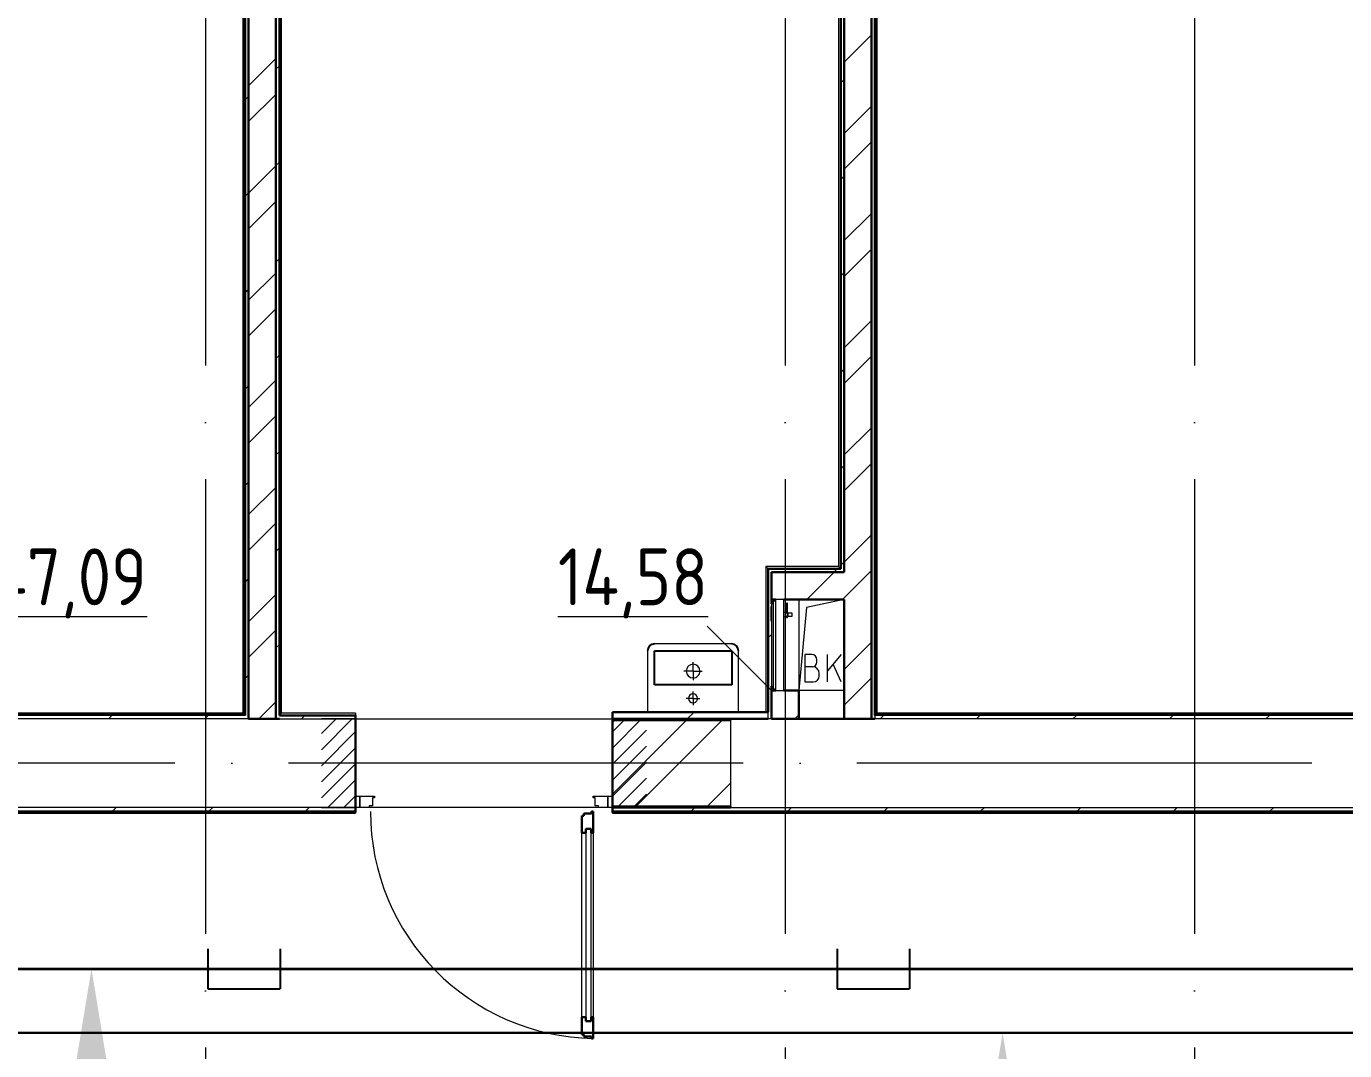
# Model space of a CAD drawing. Header units: millimetres. Extents: x -259793 to 503324, y -44556 to 93494.
# Drawn here: x 132399 to 138197, y -12900 to -8395 of the extents above; entities that cross this region are included whole.
import ezdxf
from ezdxf import colors
from ezdxf.entities.mleader import LeaderData, LeaderLine
from ezdxf.math import Vec2, Vec3

# ---------------------------------------------------------------- set-up
doc = ezdxf.new("R2010")
doc.units = ezdxf.units.MM
doc.linetypes.add('ADSK_Линия сетки', pattern=[25, 20, -2.5, 0, -2.5])
doc.linetypes.add('ADSK_Штриховая_ш2 п1_5', pattern=[4.5, 3, -1.5])
doc.layers.add('PDF _06 ТВ кабель эфирный', color=5, linetype='Continuous')
doc.layers.add('Узлы', color=7, linetype='Continuous')
for name, color, linetype, lineweight in [('RC-Выноски', 7, 'Continuous', 0), ('RC-Линии_связи-Адресные', 5, 'Continuous', 30), ('Двери', 252, 'Continuous', 9), ('Марки помещений', 252, 'Continuous', 20), ('Оборудование', 8, 'Continuous', 18), ('Ограждение', 252, 'Continuous', 9), ('Оси', 252, 'Continuous', 9), ('Перекрытие', 252, 'Continuous', 18), ('Стены внутренние', 7, 'Continuous', 18), ('Стены наружные', 7, 'Continuous', 18), ('Стены штриховка', 7, 'Continuous', 9)]:
    doc.layers.add(name, color=color, linetype=linetype, lineweight=lineweight)
doc.layers.add('Двери открывание', color=7, linetype='Continuous', lineweight=9, true_color=0xc0c0c0)
doc.styles.add('GOST Common_2', font='', dxfattribs={"width": 0.9, "height": 250})
doc.styles.add('Mipgost_5', font='', dxfattribs={"height": 250})
doc.styles.get('GOST Common_2').set_extended_font_data('GOST type B')
doc.styles.get('Mipgost_5').set_extended_font_data('Mipgost')

# ---------------------------------------------------------------- blocks, each defined once
blk = doc.blocks.new('2 этаж')
at = {"layer": 'Двери', "lineweight": 18, "true_color": 0x636466}
h = blk.add_hatch(dxfattribs=at)
h.set_pattern_fill('FP_2', color=251, angle=180, style=0, pattern_type=2)
h.set_pattern_definition([(225, (134526.006, -10039.253), (35.3553, -35.3553), [])])
h.paths.add_polyline_path([(134966, -10234.3), (135116, -10234.3), (135116, -9844.3), (134966, -9844.3), (134966, -10056.3)])
h.paths.add_polyline_path([(133836, -10234.3), (133836, -9844.3), (133686, -9844.3), (133686, -10234.3)])
at = {"color": 251, "lineweight": 18, "true_color": 0x636466}
for p, q in [((135986, -9319.3), (135820.4, -9354.7)), ((135820.4, -9354.7), (135786, -9719.3)), ((135842.8, -9561.5), (135812.8, -9561.5)), ((135812.8, -9561.5), (135812.8, -9681.5)), ((135972.8, -9561.5), (135912.8, -9633)), ((135912.8, -9681.5), (135912.8, -9561.5)), ((135846.1, -9614.8), (135812.8, -9614.8)), ((135866.1, -9594.8), (135866.1, -9584.8)), ((135972.8, -9681.5), (135936.8, -9604.3)), ((135812.8, -9681.5), (135849.5, -9681.5)), ((135876.1, -9654.8), (135876.1, -9644.8)), ((135986, -9719.3), (135786, -9719.3))]:
    blk.add_line(p, q, dxfattribs=at)
for centre, radius, start, end in [((135842.8, -9584.8), 23.3, 0, 90), ((135846.1, -9594.8), 20, 270, 0), ((135846.1, -9644.8), 30, 0, 90), ((135849.5, -9654.8), 26.7, 270, 0)]:
    blk.add_arc(centre, radius, start, end, dxfattribs=at)
at = {"layer": 'Двери', "color": 251, "linetype": 'ADSK_Штриховая_ш2 п1_5', "true_color": 0x636466}
for p, q in [((133836, -9844.3), (133686, -9844.3)), ((133836, -10234.3), (133836, -9844.3)), ((135116, -9844.3), (134966, -9844.3)), ((134966, -9844.3), (134966, -10234.3)), ((133686, -10234.3), (133836, -10234.3)), ((134966, -10234.3), (135116, -10234.3))]:
    blk.add_line(p, q, dxfattribs=at)
at = {"layer": 'Двери', "color": 251, "true_color": 0x636466}
for p, q in [((133836, -10184.3), (133856, -10184.3)), ((133836, -10234.3), (133836, -10184.3)), ((133856, -10184.3), (133856, -10234.3)), ((133856, -10184.3), (133920, -10184.3)), ((133856, -10234.3), (133856, -10184.3)), ((133911, -10192.3), (133911, -10226.3)), ((133920, -10192.3), (133911, -10192.3)), ((133920, -10184.3), (133920, -10192.3)), ((134882, -10184.3), (134946, -10184.3)), ((134882, -10192.3), (134882, -10184.3)), ((134891, -10192.3), (134882, -10192.3)), ((134891, -10226.3), (134891, -10192.3)), ((134946, -10184.3), (134966, -10184.3)), ((134946, -10234.3), (134946, -10184.3)), ((134946, -10184.3), (134946, -10234.3)), ((134966, -10184.3), (134966, -10234.3)), ((133856, -10234.3), (133836, -10234.3)), ((133897, -10234.3), (133856, -10234.3)), ((133897, -10226.3), (133897, -10234.3)), ((133911, -10226.3), (133897, -10226.3)), ((134905, -10226.3), (134891, -10226.3)), ((134905, -10234.3), (134905, -10226.3)), ((134946, -10234.3), (134905, -10234.3)), ((134966, -10234.3), (134946, -10234.3)), ((134832, -11156.3), (134832, -10346.3)), ((134849, -10328.3), (134849, -11174.3)), ((134873, -10328.3), (134849, -10328.3)), ((134873, -11174.3), (134873, -10328.3)), ((134882, -10346.3), (134882, -11156.3)), ((134849, -11174.3), (134873, -11174.3))]:
    blk.add_line(p, q, dxfattribs=at)
at = {"layer": 'Двери', "color": 251, "lineweight": 30, "true_color": 0x636466}
for p, q in [((134840, -10270.3), (134840, -10261.3)), ((134840, -10261.3), (134874, -10261.3)), ((134874, -10252.3), (134882, -10252.3)), ((134874, -10261.3), (134874, -10252.3)), ((134882, -10252.3), (134882, -10346.3)), ((134832, -10270.3), (134840, -10270.3)), ((134832, -10346.3), (134832, -10270.3)), ((134832, -10346.3), (134849, -10346.3)), ((134849, -10346.3), (134849, -10328.3)), ((134849, -10328.3), (134873, -10328.3)), ((134873, -10328.3), (134873, -10346.3)), ((134873, -10346.3), (134882, -10346.3)), ((134832, -11232.3), (134832, -11156.3)), ((134832, -11156.3), (134849, -11156.3)), ((134849, -11156.3), (134849, -11174.3)), ((134849, -11174.3), (134873, -11174.3)), ((134873, -11156.3), (134882, -11156.3)), ((134873, -11174.3), (134873, -11156.3)), ((134882, -11156.3), (134882, -11250.3)), ((134840, -11232.3), (134832, -11232.3)), ((134840, -11241.3), (134840, -11232.3)), ((134874, -11241.3), (134840, -11241.3)), ((134874, -11250.3), (134874, -11241.3)), ((134882, -11250.3), (134874, -11250.3))]:
    blk.add_line(p, q, dxfattribs=at)
at = {"layer": 'Двери открывание', "color": 251, "true_color": 0x636466}
blk.add_arc((134900, -10252.3), 998, 180, 268.96655, dxfattribs=at)
at = {"layer": 'Оборудование', "color": 251, "true_color": 0x636466}
for p, q in [((135673, -9327.2), (135673, -9711.3)), ((135683.7, -9326.3), (135674, -9326.3)), ((135683.7, -9320.2), (135683.7, -9718.3)), ((135721, -9319.3), (135684.6, -9319.3)), ((135721, -9719.3), (135721, -9319.3)), ((135736.4, -9335.1), (135731.4, -9335.1)), ((135731.4, -9335.1), (135731.4, -9380.9)), ((135736.4, -9380.9), (135736.4, -9335.1)), ((135666, -9347.3), (135664, -9347.3)), ((135664, -9347.3), (135664, -9351.3)), ((135664, -9411.8), (135664, -9351.3)), ((135671.5, -9338.3), (135666, -9338.3)), ((135666, -9338.3), (135666, -9700.3)), ((135736.9, -9376.1), (135721, -9376.1)), ((135731.4, -9390.6), (135731.4, -9398.8)), ((135736.4, -9398.8), (135736.4, -9390.6)), ((135736.9, -9395.4), (135736.9, -9376.1)), ((135738.9, -9379.6), (135736.9, -9377.7)), ((135736.9, -9393.8), (135738.9, -9391.9)), ((135756.3, -9379.6), (135738.9, -9379.6)), ((135738.9, -9391.9), (135738.9, -9379.6)), ((135738.9, -9391.9), (135756.3, -9391.9)), ((135756.3, -9391.9), (135756.3, -9379.6)), ((135666, -9719.3), (135383.2, -9436.4)), ((135664, -9411.8), (135664, -9415.8)), ((135664, -9415.8), (135666, -9415.8)), ((135721, -9395.4), (135736.9, -9395.4)), ((135731.4, -9398.8), (135736.4, -9398.8)), ((135666, -9700.3), (135671.5, -9700.3)), ((135674, -9712.3), (135683.7, -9712.3)), ((135684.6, -9719.3), (135721, -9719.3))]:
    blk.add_line(p, q, dxfattribs=at)
for points, knots in [([(135674, -9326.3), (135673.9, -9326.3), (135673.7, -9326.3), (135673.5, -9326.4), (135673.3, -9326.5), (135673.2, -9326.6), (135673.1, -9326.7), (135673.1, -9326.8), (135673, -9327), (135673, -9327.1), (135673, -9327.2)], [0, 0, 0, 0, 0.166667, 0.333333, 0.458333, 0.583333, 0.666667, 0.75, 0.833333, 1, 1, 1, 1]), ([(135684.6, -9319.3), (135684.5, -9319.3), (135684.4, -9319.3), (135684.2, -9319.4), (135684, -9319.5), (135683.9, -9319.6), (135683.8, -9319.8), (135683.7, -9319.9), (135683.7, -9320.1), (135683.7, -9320.2)], [0, 0, 0, 0, 0.166667, 0.333333, 0.458333, 0.583333, 0.708333, 0.833333, 1, 1, 1, 1]), ([(135673, -9336.7), (135673, -9336.9), (135673, -9337.1), (135672.9, -9337.3), (135672.8, -9337.5), (135672.7, -9337.7), (135672.6, -9337.8), (135672.4, -9337.9), (135672.2, -9338.1), (135672.1, -9338.1), (135671.8, -9338.2), (135671.6, -9338.3), (135671.5, -9338.3)], [0, 0, 0, 0, 0.166667, 0.25, 0.333333, 0.416667, 0.5, 0.583333, 0.666667, 0.75, 0.833333, 1, 1, 1, 1]), ([(135671.5, -9700.3), (135671.6, -9700.3), (135671.8, -9700.3), (135672.1, -9700.4), (135672.2, -9700.5), (135672.4, -9700.6), (135672.6, -9700.7), (135672.7, -9700.9), (135672.8, -9701), (135672.9, -9701.2), (135673, -9701.5), (135673, -9701.7), (135673, -9701.8)], [-1, -1, -1, -1, -0.833333, -0.75, -0.666667, -0.583333, -0.5, -0.416667, -0.333333, -0.25, -0.166667, 0, 0, 0, 0]), ([(135673, -9711.3), (135673, -9711.4), (135673, -9711.5), (135673.1, -9711.7), (135673.1, -9711.8), (135673.2, -9711.9), (135673.3, -9712), (135673.5, -9712.1), (135673.7, -9712.2), (135673.9, -9712.3), (135674, -9712.3)], [-1, -1, -1, -1, -0.833333, -0.75, -0.666667, -0.583333, -0.458333, -0.333333, -0.166667, 0, 0, 0, 0]), ([(135683.7, -9718.3), (135683.7, -9718.4), (135683.7, -9718.5), (135683.8, -9718.7), (135683.9, -9718.9), (135684, -9719), (135684.2, -9719.1), (135684.4, -9719.2), (135684.5, -9719.3), (135684.6, -9719.3)], [-1, -1, -1, -1, -0.833333, -0.75, -0.583333, -0.458333, -0.333333, -0.166667, 0, 0, 0, 0])]:
    blk.add_open_spline(points, degree=3, knots=knots, dxfattribs=at)
at = {"layer": 'Ограждение', "color": 251, "true_color": 0x636466}
for p, q in [((133341.3, -4039.3), (133341.3, -9819.3)), ((133511.3, -9819.3), (133511.3, -4039.3)), ((135961, -4039.3), (135961, -9174.3)), ((136131, -9819.3), (136131, -4039.3)), ((135961, -9174.3), (135641, -9174.3)), ((135641, -9174.3), (135651, -9184.3)), ((135641, -9174.3), (135641, -9814.3)), ((135961, -9174.3), (135971, -9184.3)), ((133341.3, -9819.3), (127581, -9819.3)), ((133341.3, -9819.3), (133346.3, -9824.3)), ((133501.3, -9829.3), (133511.3, -9819.3)), ((133836, -9819.3), (133511.3, -9819.3)), ((133836, -9819.3), (133836, -9829.3)), ((136126, -9824.3), (136131, -9819.3)), ((141671, -9819.3), (136131, -9819.3)), ((127591, -10259.3), (133836, -10259.3)), ((133836, -10254.3), (133836, -10259.3)), ((134966, -10259.3), (134966, -10254.3)), ((134966, -10259.3), (139971, -10259.3))]:
    blk.add_line(p, q, dxfattribs=at)
at = {"layer": 'Оси', "color": 251, "linetype": 'ADSK_Линия сетки', "ltscale": 100, "true_color": 0x636466}
for p, q in [((133176, 33711.4), (133176, -32265.4)), ((135726, 33711.4), (135726, -32265.4)), ((137526, 33711.4), (137526, -32265.4)), ((170543.3, -10039.3), (93565.9, -10039.3))]:
    blk.add_line(p, q, dxfattribs=at)
at = {"layer": 'Перекрытие', "color": 251, "ltscale": 100, "true_color": 0x636466}
for p, q in [((135986, -9719.3), (135786, -9719.3)), ((134966, -9849.3), (134966, -9844.3))]:
    blk.add_line(p, q, dxfattribs=at)
at = {"layer": 'Стены внутренние', "color": 251, "true_color": 0x636466}
for p, q in [((133366.3, -9844.3), (130071, -9844.3)), ((133501.3, -9844.3), (134966, -9844.3)), ((135486, -9849.3), (135486, -10229.3)), ((135666, -9844.3), (135651, -9844.3)), ((143481, -9844.3), (136121, -9844.3)), ((134905, -10234.3), (133897, -10234.3)), ((135402.1, -10234.3), (134966, -10234.3)), ((135486, -10234.3), (139961, -10234.3))]:
    blk.add_line(p, q, dxfattribs=at)
at = {"layer": 'Стены внутренние', "color": 251, "lineweight": 30, "true_color": 0x636466}
for p, q in [((133836, -10234.3), (133836, -9844.3)), ((135486, -9844.3), (135486, -9849.3)), ((135986, -9844.3), (135786, -9844.3)), ((135486, -10229.3), (135486, -10234.3))]:
    blk.add_line(p, q, dxfattribs=at)
at = {"layer": 'Стены наружные', "color": 251, "lineweight": 30, "true_color": 0x636466}
for p, q in [((133346.3, -4024.3), (133346.3, -9824.3)), ((133351.3, -4019.3), (133351.3, -9829.3)), ((133366.3, -4014.3), (133366.3, -9844.3)), ((133486.3, -9844.3), (133486.3, -4014.3)), ((133501.3, -9829.3), (133501.3, -4019.3)), ((135971, -4019.3), (135971, -9184.3)), ((135986, -4014.3), (135986, -9199.3)), ((136106, -4014.3), (136106, -9844.3)), ((136121, -9829.3), (136121, -4019.3)), ((136126, -9824.3), (136126, -4024.3)), ((135651, -9184.3), (135651, -9814.3)), ((135971, -9184.3), (135651, -9184.3)), ((135986, -9199.3), (135666, -9199.3)), ((135666, -9338.3), (135666, -9199.3)), ((135666, -9319.3), (135684.4, -9319.3)), ((135721, -9319.3), (135986, -9319.3)), ((135986, -9319.3), (135986, -9844.3)), ((135666, -9844.3), (135666, -9700.3)), ((135684.4, -9719.3), (135666, -9719.3)), ((135786, -9719.3), (135721, -9719.3)), ((135786, -9844.3), (135786, -9719.3)), ((133346.3, -9824.3), (127581, -9824.3)), ((133366.3, -9844.3), (133501.3, -9844.3)), ((133836, -9829.3), (133501.3, -9829.3)), ((133836, -9844.3), (133836, -9829.3)), ((135651, -9814.3), (134966, -9814.3)), ((134966, -9814.3), (134966, -9844.3)), ((134966, -9844.3), (135651, -9844.3)), ((135486, -9849.3), (134966, -9849.3)), ((134966, -9849.3), (134966, -10229.3)), ((135666, -9844.3), (135786, -9844.3)), ((135986, -9844.3), (136121, -9844.3)), ((141671, -9824.3), (136126, -9824.3)), ((127581, -10254.3), (133836, -10254.3)), ((133836, -10254.3), (133836, -10234.3)), ((134966, -10229.3), (135486, -10229.3)), ((135486, -10234.3), (134966, -10234.3)), ((134966, -10234.3), (134966, -10254.3)), ((134966, -10254.3), (139946, -10254.3))]:
    blk.add_line(p, q, dxfattribs=at)
at = {"layer": 'Стены наружные', "color": 251, "linetype": 'Continuous', "lineweight": 9, "true_color": 0x636466}
for p, q in [((133346.3, -6843.3), (133351.3, -6838.3)), ((135986, -6954.8), (136106, -6834.8)), ((136121, -6826.4), (136126, -6821.4)), ((136121, -6897.1), (136126, -6892.1)), ((133346.3, -6914.1), (133351.3, -6909.1)), ((133366.3, -7060), (133486.3, -6940)), ((133346.3, -6984.8), (133351.3, -6979.8)), ((133486.3, -6986.2), (133501.3, -6971.2)), ((136121, -6967.8), (136126, -6962.8)), ((133346.3, -7055.5), (133351.3, -7050.5)), ((135971, -7047.1), (135986, -7032.1)), ((136121, -7038.5), (136126, -7033.5)), ((133346.3, -7126.2), (133351.3, -7121.2)), ((133351.3, -7121.2), (133366.3, -7106.2)), ((133366.3, -7217.2), (133486.3, -7097.2)), ((136121, -7109.2), (136126, -7104.2)), ((135986, -7269.2), (136106, -7149.2)), ((136121, -7179.9), (136126, -7174.9)), ((133346.3, -7196.9), (133351.3, -7191.9)), ((136121, -7250.7), (136126, -7245.7)), ((133346.3, -7267.6), (133351.3, -7262.6)), ((133346.3, -7338.3), (133351.3, -7333.3)), ((135986, -7426.3), (136106, -7306.3)), ((136121, -7321.4), (136126, -7316.4)), ((133346.3, -7409), (133351.3, -7404)), ((133366.3, -7531.5), (133486.3, -7411.5)), ((133486.3, -7410.4), (133501.3, -7395.4)), ((136121, -7392.1), (136126, -7387.1)), ((133346.3, -7479.7), (133351.3, -7474.7)), ((135971, -7471.4), (135986, -7456.4)), ((136121, -7462.8), (136126, -7457.8)), ((133351.3, -7545.4), (133366.3, -7530.4)), ((136121, -7533.5), (136126, -7528.5)), ((133346.3, -7550.4), (133351.3, -7545.4)), ((133366.3, -7688.7), (133486.3, -7568.7)), ((133346.3, -7621.2), (133351.3, -7616.2)), ((135986, -7740.6), (136106, -7620.6)), ((136121, -7604.2), (136126, -7599.2)), ((133346.3, -7691.9), (133351.3, -7686.9)), ((136121, -7674.9), (136126, -7669.9)), ((133346.3, -7762.6), (133351.3, -7757.6)), ((136121, -7745.6), (136126, -7740.6)), ((133486.3, -7834.7), (133501.3, -7819.7)), ((135986, -7897.8), (136106, -7777.8)), ((136121, -7816.3), (136126, -7811.3)), ((133346.3, -7833.3), (133351.3, -7828.3)), ((133366.3, -8003), (133486.3, -7883)), ((135971, -7895.6), (135986, -7880.6)), ((136121, -7887.1), (136126, -7882.1)), ((133346.3, -7904), (133351.3, -7899)), ((133346.3, -7974.7), (133351.3, -7969.7)), ((133351.3, -7969.7), (133366.3, -7954.7)), ((136121, -7957.8), (136126, -7952.8)), ((133346.3, -8045.4), (133351.3, -8040.4)), ((133366.3, -8160.1), (133486.3, -8040.1)), ((136121, -8028.5), (136126, -8023.5)), ((133346.3, -8116.1), (133351.3, -8111.1)), ((135986, -8212.1), (136106, -8092.1)), ((136121, -8099.2), (136126, -8094.2)), ((136121, -8169.9), (136126, -8164.9)), ((133346.3, -8186.8), (133351.3, -8181.8)), ((133346.3, -8257.6), (133351.3, -8252.6)), ((133486.3, -8259), (133501.3, -8244)), ((135986, -8369.2), (136106, -8249.2)), ((136121, -8240.6), (136126, -8235.6)), ((133346.3, -8328.3), (133351.3, -8323.3)), ((135971, -8319.9), (135986, -8304.9)), ((136121, -8311.3), (136126, -8306.3)), ((133346.3, -8399), (133351.3, -8394)), ((133351.3, -8394), (133366.3, -8379)), ((133366.3, -8474.4), (133486.3, -8354.4)), ((136121, -8382), (136126, -8377)), ((133346.3, -8469.7), (133351.3, -8464.7)), ((136121, -8452.7), (136126, -8447.7)), ((133366.3, -8631.6), (133486.3, -8511.6)), ((136121, -8523.4), (136126, -8518.4)), ((133346.3, -8540.4), (133351.3, -8535.4)), ((135986, -8683.5), (136106, -8563.5)), ((133346.3, -8611.1), (133351.3, -8606.1)), ((136121, -8594.2), (136126, -8589.2)), ((133346.3, -8681.8), (133351.3, -8676.8)), ((133486.3, -8683.2), (133501.3, -8668.2)), ((136121, -8664.9), (136126, -8659.9)), ((133346.3, -8752.5), (133351.3, -8747.5)), ((135971, -8744.2), (135986, -8729.2)), ((135986, -8840.7), (136106, -8720.7)), ((136121, -8735.6), (136126, -8730.6)), ((133351.3, -8818.2), (133366.3, -8803.2)), ((136121, -8806.3), (136126, -8801.3)), ((133346.3, -8823.2), (133351.3, -8818.2)), ((133366.3, -8945.9), (133486.3, -8825.9)), ((133346.3, -8893.9), (133351.3, -8888.9)), ((136121, -8877), (136126, -8872)), ((133346.3, -8964.7), (133351.3, -8959.7)), ((133366.3, -9103.1), (133486.3, -8983.1)), ((136121, -8947.7), (136126, -8942.7)), ((133346.3, -9035.4), (133351.3, -9030.4)), ((135986, -9155), (136106, -9035)), ((136121, -9018.4), (136126, -9013.4)), ((133346.3, -9106.1), (133351.3, -9101.1)), ((133486.3, -9107.5), (133501.3, -9092.5)), ((136121, -9089.1), (136126, -9084.1)), ((135971, -9168.4), (135986, -9153.4)), ((136121, -9159.8), (136126, -9154.8)), ((133346.3, -9176.8), (133351.3, -9171.8)), ((135821.8, -9319.3), (135941.8, -9199.3)), ((135940.2, -9199.3), (135955.2, -9184.3)), ((135986, -9312.2), (136106, -9192.2)), ((133346.3, -9247.5), (133351.3, -9242.5)), ((133351.3, -9242.5), (133366.3, -9227.5)), ((136121, -9230.6), (136126, -9225.6)), ((133346.3, -9318.2), (133351.3, -9313.2)), ((133366.3, -9417.4), (133486.3, -9297.4)), ((135978.9, -9319.3), (135986, -9312.2)), ((136121, -9301.3), (136126, -9296.3)), ((133346.3, -9388.9), (133351.3, -9383.9)), ((136121, -9372), (136126, -9367)), ((136121, -9442.7), (136126, -9437.7)), ((133346.3, -9459.6), (133351.3, -9454.6)), ((133366.3, -9574.5), (133486.3, -9454.5)), ((135651, -9488.4), (135666, -9473.4)), ((135986, -9626.5), (136106, -9506.5)), ((136121, -9513.4), (136126, -9508.4)), ((133346.3, -9530.3), (133351.3, -9525.3)), ((133486.3, -9531.8), (133501.3, -9516.8)), ((133346.3, -9601.1), (133351.3, -9596.1)), ((136121, -9584.1), (136126, -9579.1)), ((133346.3, -9671.8), (133351.3, -9666.8)), ((133351.3, -9666.8), (133366.3, -9651.8)), ((135986, -9783.6), (136106, -9663.6)), ((136121, -9654.8), (136126, -9649.8)), ((133346.3, -9742.5), (133351.3, -9737.5)), ((136121, -9725.5), (136126, -9720.5)), ((133410.9, -9844.3), (133486.3, -9768.8)), ((136121, -9796.2), (136126, -9791.2)), ((132411, -9829.3), (132416, -9824.3)), ((132481.7, -9829.3), (132486.7, -9824.3)), ((132552.5, -9829.3), (132557.5, -9824.3)), ((132623.2, -9829.3), (132628.2, -9824.3)), ((132693.9, -9829.3), (132698.9, -9824.3)), ((132749.6, -9844.3), (132764.6, -9829.3)), ((132764.6, -9829.3), (132769.6, -9824.3)), ((132835.3, -9829.3), (132840.3, -9824.3)), ((132906, -9829.3), (132911, -9824.3)), ((132976.7, -9829.3), (132981.7, -9824.3)), ((133047.4, -9829.3), (133052.4, -9824.3)), ((133118.1, -9829.3), (133123.1, -9824.3)), ((133173.9, -9844.3), (133188.9, -9829.3)), ((133188.9, -9829.3), (133193.9, -9824.3)), ((133259.6, -9829.3), (133264.6, -9824.3)), ((133330.3, -9829.3), (133335.3, -9824.3)), ((133346.3, -9813.2), (133351.3, -9808.2)), ((133598.1, -9844.3), (133613.1, -9829.3)), ((134966, -10175), (135291.8, -9849.3)), ((134966, -9860.7), (134977.5, -9849.3)), ((135068.9, -10229.3), (135448.9, -9849.3)), ((135295.2, -9844.3), (135325.2, -9814.3)), ((135768.2, -9844.3), (135786, -9826.5)), ((136143.7, -9844.3), (136158.7, -9829.3)), ((136158.7, -9829.3), (136163.7, -9824.3)), ((136229.4, -9829.3), (136234.4, -9824.3)), ((136300.1, -9829.3), (136305.1, -9824.3)), ((136370.8, -9829.3), (136375.8, -9824.3)), ((136441.5, -9829.3), (136446.5, -9824.3)), ((136512.3, -9829.3), (136517.3, -9824.3)), ((136568, -9844.3), (136583, -9829.3)), ((136583, -9829.3), (136588, -9824.3)), ((136653.7, -9829.3), (136658.7, -9824.3)), ((136724.4, -9829.3), (136729.4, -9824.3)), ((136795.1, -9829.3), (136800.1, -9824.3)), ((136865.8, -9829.3), (136870.8, -9824.3)), ((136936.5, -9829.3), (136941.5, -9824.3)), ((136992.2, -9844.3), (137007.2, -9829.3)), ((137007.2, -9829.3), (137012.2, -9824.3)), ((137077.9, -9829.3), (137082.9, -9824.3)), ((137148.7, -9829.3), (137153.7, -9824.3)), ((137219.4, -9829.3), (137224.4, -9824.3)), ((137290.1, -9829.3), (137295.1, -9824.3)), ((137360.8, -9829.3), (137365.8, -9824.3)), ((137416.5, -9844.3), (137431.5, -9829.3)), ((137431.5, -9829.3), (137436.5, -9824.3)), ((137502.2, -9829.3), (137507.2, -9824.3)), ((137572.9, -9829.3), (137577.9, -9824.3)), ((137643.6, -9829.3), (137648.6, -9824.3)), ((137714.3, -9829.3), (137719.3, -9824.3)), ((137785, -9829.3), (137790, -9824.3)), ((137840.8, -9844.3), (137855.8, -9829.3)), ((137855.8, -9829.3), (137860.8, -9824.3)), ((137926.5, -9829.3), (137931.5, -9824.3)), ((137997.2, -9829.3), (138002.2, -9824.3)), ((138067.9, -9829.3), (138072.9, -9824.3)), ((138138.6, -9829.3), (138143.6, -9824.3)), ((135383.2, -10229.3), (135486, -10126.5)), ((132410.3, -10254.3), (132415.3, -10249.3)), ((132481, -10254.3), (132486, -10249.3)), ((132551.7, -10254.3), (132556.7, -10249.3)), ((132622.4, -10254.3), (132627.4, -10249.3)), ((132693.1, -10254.3), (132698.1, -10249.3)), ((132763.9, -10254.3), (132768.9, -10249.3)), ((132768.9, -10249.3), (132783.9, -10234.3)), ((132834.6, -10254.3), (132839.6, -10249.3)), ((132905.3, -10254.3), (132910.3, -10249.3)), ((132976, -10254.3), (132981, -10249.3)), ((133046.7, -10254.3), (133051.7, -10249.3)), ((133117.4, -10254.3), (133122.4, -10249.3)), ((133188.1, -10254.3), (133193.1, -10249.3)), ((133193.1, -10249.3), (133208.1, -10234.3)), ((133258.8, -10254.3), (133263.8, -10249.3)), ((133329.5, -10254.3), (133334.5, -10249.3)), ((133400.2, -10254.3), (133405.2, -10249.3)), ((133471, -10254.3), (133476, -10249.3)), ((133541.7, -10254.3), (133546.7, -10249.3)), ((133612.4, -10254.3), (133617.4, -10249.3)), ((133617.4, -10249.3), (133632.4, -10234.3)), ((133683.1, -10254.3), (133688.1, -10249.3)), ((133753.8, -10254.3), (133758.8, -10249.3)), ((133824.5, -10254.3), (133829.5, -10249.3)), ((135026.6, -10254.3), (135031.6, -10249.3)), ((135097.3, -10254.3), (135102.3, -10249.3)), ((135168, -10254.3), (135173, -10249.3)), ((135238.7, -10254.3), (135243.7, -10249.3)), ((135309.4, -10254.3), (135314.4, -10249.3)), ((135314.4, -10249.3), (135329.4, -10234.3)), ((135380.1, -10254.3), (135385.1, -10249.3)), ((135450.9, -10254.3), (135455.9, -10249.3)), ((135521.6, -10254.3), (135526.6, -10249.3)), ((135592.3, -10254.3), (135597.3, -10249.3)), ((135663, -10254.3), (135668, -10249.3)), ((135733.7, -10254.3), (135738.7, -10249.3)), ((135738.7, -10249.3), (135753.7, -10234.3)), ((135804.4, -10254.3), (135809.4, -10249.3)), ((135875.1, -10254.3), (135880.1, -10249.3)), ((135945.8, -10254.3), (135950.8, -10249.3)), ((136016.5, -10254.3), (136021.5, -10249.3)), ((136087.3, -10254.3), (136092.3, -10249.3)), ((136158, -10254.3), (136163, -10249.3)), ((136163, -10249.3), (136178, -10234.3)), ((136228.7, -10254.3), (136233.7, -10249.3)), ((136299.4, -10254.3), (136304.4, -10249.3)), ((136370.1, -10254.3), (136375.1, -10249.3)), ((136440.8, -10254.3), (136445.8, -10249.3)), ((136511.5, -10254.3), (136516.5, -10249.3)), ((136582.2, -10254.3), (136587.2, -10249.3)), ((136587.2, -10249.3), (136602.2, -10234.3)), ((136652.9, -10254.3), (136657.9, -10249.3)), ((136723.7, -10254.3), (136728.7, -10249.3)), ((136794.4, -10254.3), (136799.4, -10249.3)), ((136865.1, -10254.3), (136870.1, -10249.3)), ((136935.8, -10254.3), (136940.8, -10249.3)), ((137006.5, -10254.3), (137011.5, -10249.3)), ((137011.5, -10249.3), (137026.5, -10234.3)), ((137077.2, -10254.3), (137082.2, -10249.3)), ((137147.9, -10254.3), (137152.9, -10249.3)), ((137218.6, -10254.3), (137223.6, -10249.3)), ((137289.3, -10254.3), (137294.3, -10249.3)), ((137360, -10254.3), (137365, -10249.3)), ((137430.8, -10254.3), (137435.8, -10249.3)), ((137435.8, -10249.3), (137450.8, -10234.3)), ((137501.5, -10254.3), (137506.5, -10249.3)), ((137572.2, -10254.3), (137577.2, -10249.3)), ((137642.9, -10254.3), (137647.9, -10249.3)), ((137713.6, -10254.3), (137718.6, -10249.3)), ((137784.3, -10254.3), (137789.3, -10249.3)), ((137855, -10254.3), (137860, -10249.3)), ((137860, -10249.3), (137875, -10234.3)), ((137925.7, -10254.3), (137930.7, -10249.3)), ((137996.4, -10254.3), (138001.4, -10249.3)), ((138067.2, -10254.3), (138072.2, -10249.3)), ((138137.9, -10254.3), (138142.9, -10249.3))]:
    blk.add_line(p, q, dxfattribs=at)
at = {"layer": 'Стены наружные', "color": 251, "true_color": 0x636466}
for p, q in [((135786, -9319.3), (135786, -9719.3)), ((133836, -10234.3), (130071, -10234.3))]:
    blk.add_line(p, q, dxfattribs=at)
at = {"layer": 'Стены штриховка', "color": 251, "true_color": 0x636466}
for p, q in [((133351.3, -9829.3), (127581, -9829.3)), ((135651, -9844.3), (135651, -9814.3)), ((141671, -9829.3), (136121, -9829.3)), ((136121, -9829.3), (136121, -9844.3)), ((127581, -10249.3), (133836, -10249.3)), ((134966, -10249.3), (139946, -10249.3))]:
    blk.add_line(p, q, dxfattribs=at)
at = {"layer": 'Узлы', "color": 251, "lineweight": 9, "true_color": 0x636466}
for p, q in [((135121, -9544.3), (135121, -9814.3)), ((135321, -9514.3), (135151, -9514.3)), ((135491, -9514.3), (135321, -9514.3)), ((135521, -9814.3), (135521, -9544.3)), ((135321, -9634.3), (135321, -9594.3)), ((135321, -9634.3), (135281, -9634.3)), ((135321, -9634.3), (135321, -9674.3)), ((135321, -9634.3), (135361, -9634.3)), ((135321, -9754.3), (135321, -9724.3)), ((135321, -9754.3), (135291, -9754.3)), ((135321, -9754.3), (135321, -9784.3)), ((135321, -9754.3), (135351, -9754.3))]:
    blk.add_line(p, q, dxfattribs=at)
at = {"layer": 'Узлы', "color": 251, "true_color": 0x636466}
for p, q in [((135151, -9695.2), (135151, -9544.3)), ((135151, -9544.3), (135491, -9544.3)), ((135491, -9544.3), (135491, -9695.2)), ((135491, -9695.2), (135151, -9695.2))]:
    blk.add_line(p, q, dxfattribs=at)
for centre, start, end in [((135151, -9544.3), 90, 180), ((135491, -9544.3), 0, 90)]:
    blk.add_arc(centre, 30, start, end, dxfattribs=at)
at = {"layer": 'Узлы', "color": 251, "lineweight": 9, "true_color": 0x636466}
for centre, radius, start, end in [((135321, -9634.3), 30, 90, 180), ((135321, -9634.3), 30, 0, 90), ((135321, -9634.3), 30, 180, 270), ((135321, -9634.3), 30, 270, 0.00772), ((135321, -9754.3), 20, 90, 180), ((135321, -9754.3), 20, 0, 90), ((135321, -9754.3), 20, 180, 270), ((135321, -9754.3), 20, 270, 0.01158)]:
    blk.add_arc(centre, radius, start, end, dxfattribs=at)
at = {"layer": 'Марки помещений', "color": 251, "true_color": 0x636466, "style": 'GOST Common_2', "width": 0.9}
for s, p in [('%%U47,09', (132229.5, -9344.4)), ('%%U14,58', (134726.6, -9344.4))]:
    blk.add_text(s, height=250, dxfattribs=at).set_placement(p)

msp = doc.modelspace()

# ---------------------------------------------------------------- linework, layer by layer
at = {"layer": 'PDF _06 ТВ кабель эфирный', "color": 0, "lineweight": 25}
for p, q in [((133196.79715, -12628.24777), (133515.44673, -12628.24777)), ((135964.95343, -12628.24777), (136283.60301, -12628.24777))]:
    msp.add_line(p, q, dxfattribs=at)
at = {"layer": 'PDF _06 ТВ кабель эфирный', "color": 104, "lineweight": 35}
msp.add_lwpolyline([(114434.57413, -8394.79407), (114434.57413, -12540.06363), (147016.21938, -12540.06363), (147016.21938, -12380.39832)], dxfattribs=at)
at = {"layer": 'PDF _06 ТВ кабель эфирный', "color": 0, "lineweight": 25}
for points in [[(133196.79715, -12451.87949), (133196.79715, -12540.06363)], [(133515.44673, -12451.87949), (133515.44673, -12540.06363)], [(135964.95343, -12451.87949), (135964.95343, -12540.06363)], [(136283.60301, -12451.87949), (136283.60301, -12540.06363)], [(133196.79715, -12540.06363), (133196.79715, -12628.24777)], [(133515.44673, -12540.06363), (133515.44673, -12628.24777)], [(135964.95343, -12540.06363), (135964.95343, -12628.24777)], [(136283.60301, -12540.06363), (136283.60301, -12628.24777)]]:
    msp.add_lwpolyline(points, dxfattribs=at)

# ---------------------------------------------------------------- block references
msp.add_blockref('2 этаж', (10, -1596.55941))

# ---------------------------------------------------------------- next in the draw order: leaders
at = {"layer": 'RC-Выноски', "lineweight": 5}
ml = msp.add_multileader_mtext('Standard', dxfattribs=at)
ml.set_content('АЛ2.3', color=256, style='Mipgost_5')
ml.set_leader_properties()
ml.build(insert=Vec2(0, 0))
ml.multileader.update_dxf_attribs({"has_text_frame": 1, "text_left_attachment_type": 6, "text_right_attachment_type": 6, "dogleg_length": 2, "arrow_head_size": 404, "scale": 100})
ctx = ml.context
ctx.base_point, ctx.scale, ctx.char_height, ctx.arrow_head_size, ctx.landing_gap_size, ctx.plane_origin = Vec3(131584.20815, -13696.33319), 100, 252.5, 404, 101, Vec3(-346913.70431, -458182.77517)
ctx.left_attachment, ctx.right_attachment = 6, 6
notes = []
notes.append((ctx, [(1, (1, 1, 0), (132684.92779, -13696.33319), (-1, 0), 202, [(0, [(132684.92779, -12540.06363)], 0, [])])]))
ctx.mtext.insert, ctx.mtext.flow_direction = Vec3(131685.20815, -13393.33319), 5
ctx.mtext.has_bg_fill, ctx.mtext.bg_color, ctx.mtext.bg_scale_factor, ctx.mtext.bg_transparency, ctx.mtext.use_window_bg_color = 1, -1027028792, 1.5, 0, 1
for ctx, leaders in notes:
    for number, flags, end, landing, length, lines in leaders:
        leader = LeaderData()
        leader.index, (leader.has_last_leader_line, leader.has_dogleg_vector, leader.attachment_direction) = number, flags
        leader.last_leader_point, leader.dogleg_vector, leader.dogleg_length = Vec3(end), Vec3(landing), length
        for number, points, colour, breaks in lines:
            line = LeaderLine()
            line.index, line.vertices, line.color, line.breaks = number, Vec3.list(points), colors.encode_raw_color(colour), breaks
            leader.lines.append(line)
        ctx.leaders.append(leader)

# ---------------------------------------------------------------- next in the draw order: linework, layer by layer
at = {"layer": 'RC-Линии_связи-Адресные', "color": 104}
msp.add_line((131093.44162, -12821.88582), (148016.21938, -12821.88582), dxfattribs=at)

# ---------------------------------------------------------------- next in the draw order: leaders
at = {"layer": 'RC-Выноски', "lineweight": 5}
ml = msp.add_multileader_mtext('Standard', dxfattribs=at)
ml.set_content('АЛ2.2', color=256, style='Mipgost_5')
ml.set_leader_properties()
ml.build(insert=Vec2(0, 0))
ml.multileader.update_dxf_attribs({"has_text_frame": 1, "text_left_attachment_type": 6, "text_right_attachment_type": 6, "dogleg_length": 2, "arrow_head_size": 404, "scale": 100})
ctx = ml.context
ctx.base_point, ctx.scale, ctx.char_height, ctx.arrow_head_size, ctx.landing_gap_size, ctx.plane_origin = Vec3(135572.4061, -14639.39392), 100, 252.5, 404, 101, Vec3(-342906.02778, -459125.8359)
ctx.left_attachment, ctx.right_attachment = 6, 6
notes = []
notes.append((ctx, [(1, (1, 1, 0), (136692.60431, -14639.39392), (-1, 0), 202, [(0, [(136692.60431, -12821.88582)], 0, [])])]))
ctx.mtext.insert, ctx.mtext.flow_direction = Vec3(135673.4061, -14336.39392), 5
ctx.mtext.has_bg_fill, ctx.mtext.bg_color, ctx.mtext.bg_scale_factor, ctx.mtext.bg_transparency, ctx.mtext.use_window_bg_color = 1, -1027028792, 1.5, 0, 1
for ctx, leaders in notes:
    for number, flags, end, landing, length, lines in leaders:
        leader = LeaderData()
        leader.index, (leader.has_last_leader_line, leader.has_dogleg_vector, leader.attachment_direction) = number, flags
        leader.last_leader_point, leader.dogleg_vector, leader.dogleg_length = Vec3(end), Vec3(landing), length
        for number, points, colour, breaks in lines:
            line = LeaderLine()
            line.index, line.vertices, line.color, line.breaks = number, Vec3.list(points), colors.encode_raw_color(colour), breaks
            leader.lines.append(line)
        ctx.leaders.append(leader)

doc.saveas('drawing.dxf')
